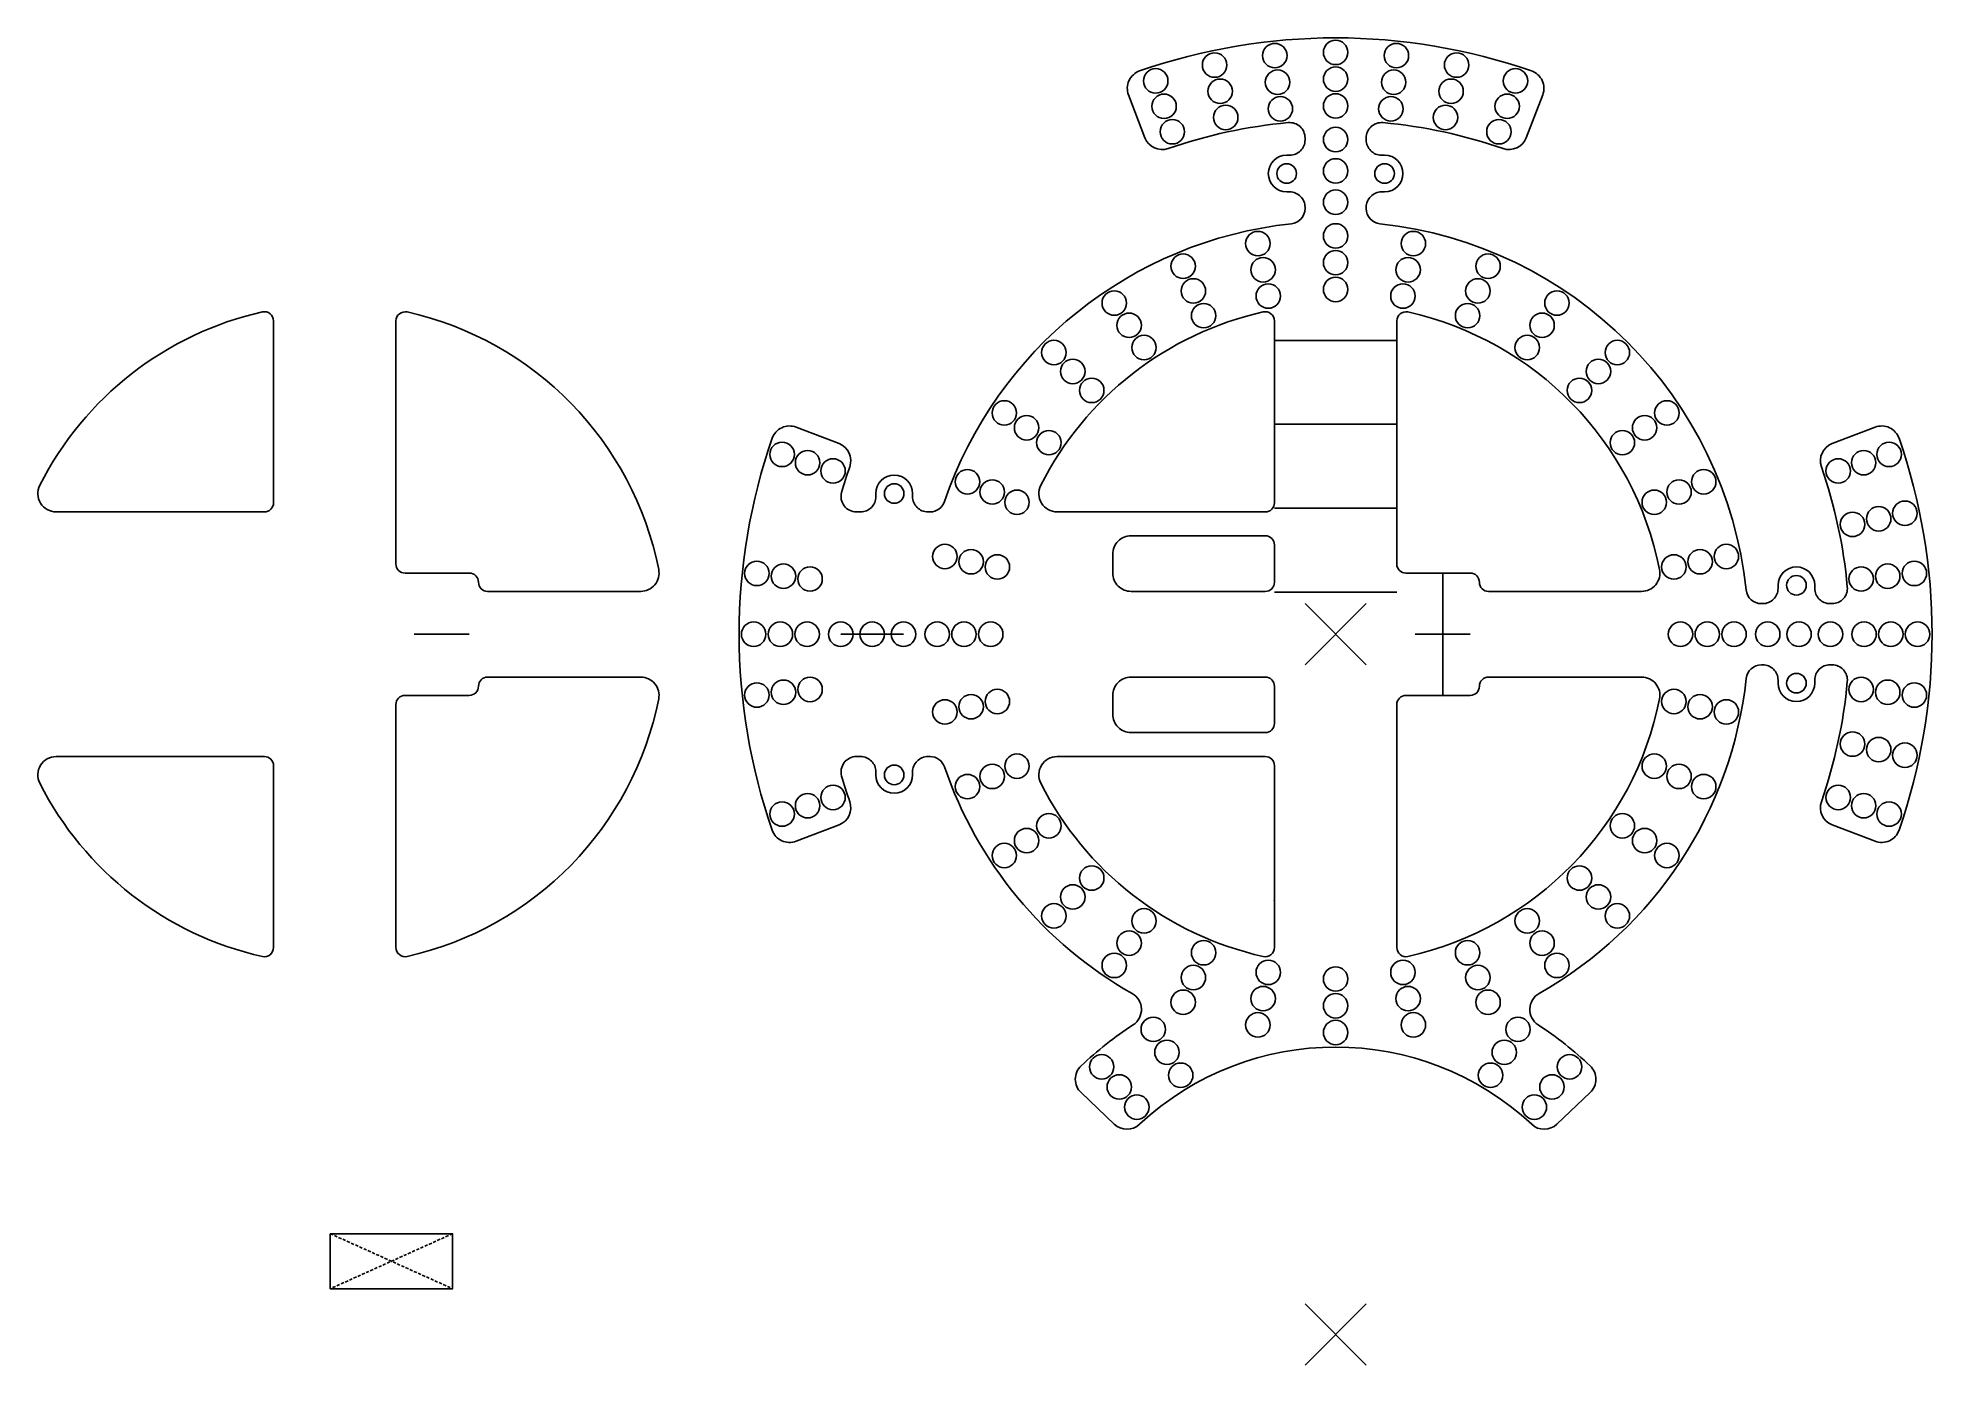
# Model space of a CAD drawing. Header units: millimetres. Extents: x -212 to 97, y -119 to 98.
import ezdxf

# ---------------------------------------------------------------- set-up
doc = ezdxf.new("R2010")
doc.units = ezdxf.units.MM
doc.linetypes.add('DASHED', pattern=[0.75, 0.5, -0.25])
doc.layers.get('0').update_dxf_attribs({"linetype": 'CONTINUOUS'})
doc.layers.add('1', color=7, linetype='DASHED')

msp = doc.modelspace()

# ---------------------------------------------------------------- linework, layer by layer
for p, q in [((-153.6, 45), (-153.6, 51.22)), ((10, 45), (10, 51.22)), ((-10, 48.04), (10, 48.04)), ((-153.6, 45), (-153.6, 37.32)), ((10, 45), (10, 37.32)), ((-153.6, 37.32), (-153.6, 31.32)), ((10, 37.32), (10, 31.32)), ((-10, 34.32), (10, 34.32)), ((-153.6, 31.32), (-153.6, 23.59)), ((10, 31.32), (10, 23.59)), ((-153.6, 23.59), (-153.6, 17.59)), ((10, 23.59), (10, 17.59)), ((10, 20.59), (-10, 20.59)), ((-153.6, 11.5), (-153.6, 17.59)), ((10, 11.5), (10, 17.59)), ((-152.1, 10), (-143.1, 10)), ((-143.1, 10), (-141.6, 10)), ((11.5, 10), (20.5, 10)), ((17.5, -10), (17.5, 10)), ((20.5, 10), (22, 10)), ((-113.59, 7), (-138.6, 7)), ((10, 6.86), (-10, 6.86)), ((50.01, 7), (25, 7)), ((-5, -5), (5, 5)), ((5, -5), (-5, 5)), ((-150.6, 0), (-141.6, 0)), ((-75.75, 0), (-80.88, 0)), ((-70.63, 0), (-75.75, 0)), ((13, 0), (22, 0)), ((-113.59, -7), (-138.6, -7)), ((50.01, -7), (25, -7)), ((-153.6, -11.5), (-153.6, -17.59)), ((-152.1, -10), (-143.1, -10)), ((-143.1, -10), (-141.6, -10)), ((10, -11.5), (10, -17.59)), ((11.5, -10), (20.5, -10)), ((20.5, -10), (22, -10)), ((-153.6, -23.59), (-153.6, -17.59)), ((10, -23.59), (10, -17.59)), ((-153.6, -31.32), (-153.6, -23.59)), ((10, -31.32), (10, -23.59)), ((-153.6, -37.32), (-153.6, -31.32)), ((10, -37.32), (10, -31.32)), ((-153.6, -45), (-153.6, -37.32)), ((10, -45), (10, -37.32)), ((-153.6, -45), (-153.6, -51.22)), ((10, -45), (10, -51.22)), ((-5, -119.5), (5, -109.5)), ((5, -119.5), (-5, -109.5))]:
    msp.add_line(p, q)
for points in [[(-36.17, -80.11), (-41.61, -74.93, -0.429586), (-41.61, -70.58, -0.044883), (-33.1, -63.86, 0.561799), (-33.26, -58.74, -0.18411), (-63.92, -21.7, 0.321309), (-66.29, -20), (-66.65, -20, 0.414214), (-69.15, -22.5), (-69.15, -23, -1), (-75.15, -23), (-75.15, -22.5, 0.414214), (-77.65, -20), (-78.33, -20, 0.498723), (-80.74, -23.19, 0.013081), (-79.41, -27.38, -0.404147), (-81.17, -31.16), (-88.18, -33.85, -0.423544), (-92.09, -32.03, -0.168965), (-92.09, 32.03, -0.423544), (-88.18, 33.85), (-81.17, 31.16, -0.404147), (-79.41, 27.38, 0.013081), (-80.74, 23.19, 0.498723), (-78.33, 20), (-77.65, 20, 0.414214), (-75.15, 22.5), (-75.15, 23, -1), (-69.15, 23), (-69.15, 22.5, 0.414214), (-66.65, 20), (-66.29, 20, 0.321309), (-63.92, 21.7, -0.291947), (-7.23, 67.11, 0.38311), (-5, 69.6), (-5, 69.82, 0.414214), (-7.5, 72.32), (-8, 72.32, -1), (-8, 78.32), (-7.5, 78.32, 0.414214), (-5, 80.82), (-5, 81.15, 0.44147), (-7.73, 83.64, 0.060041), (-27.38, 79.41, -0.404147), (-31.16, 81.17), (-33.85, 88.18, -0.423544), (-32.03, 92.09, -0.168965), (32.03, 92.09, -0.423544), (33.85, 88.18), (31.16, 81.17, -0.404147), (27.38, 79.41, 0.060041), (7.73, 83.64, 0.44147), (5, 81.15), (5, 80.82, 0.414214), (7.5, 78.32), (8, 78.32, -1), (8, 72.32), (7.5, 72.32, 0.414214), (5, 69.82), (5, 69.6, 0.38311), (7.23, 67.11, -0.35264), (67.11, 7.23, 0.38311), (69.6, 5), (69.82, 5, 0.414214), (72.32, 7.5), (72.32, 8, -1), (78.32, 8), (78.32, 7.5, 0.414214), (80.82, 5), (81.15, 5, 0.44147), (83.64, 7.73, 0.060041), (79.41, 27.38, -0.404147), (81.17, 31.16), (88.18, 33.85, -0.423544), (92.09, 32.03, -0.168965), (92.09, -32.03, -0.423544), (88.18, -33.85), (81.17, -31.16, -0.404147), (79.41, -27.38, 0.060041), (83.64, -7.73, 0.44147), (81.15, -5), (80.82, -5, 0.414214), (78.32, -7.5), (78.32, -8, -1), (72.32, -8), (72.32, -7.5, 0.414214), (69.82, -5), (69.6, -5, 0.38311), (67.11, -7.23, -0.241585), (33.26, -58.74, 0.561799), (33.1, -63.86, -0.044883), (41.61, -70.58, -0.429586), (41.61, -74.93), (36.17, -80.11, -0.396737), (32.05, -80.13, 0.393894), (-32.05, -80.13, -0.396737)], [(-173.6, 21.5), (-173.6, 23.59), (-173.6, 31.32), (-173.6, 37.32), (-173.6, 45.04), (-173.6, 51.22, 0.480478), (-175.43, 52.69, 0.224169), (-211.8, 24.35, 0.558919), (-209.12, 20), (-200.03, 20), (-175.1, 20, 0.414214)], [(-45.52, 20), (-36.43, 20), (-11.5, 20, 0.414214), (-10, 21.5), (-10, 23.59), (-10, 31.32), (-10, 37.32), (-10, 45.04), (-10, 51.22, 0.480478), (-11.83, 52.69, 0.224169), (-48.2, 24.35, 0.558919)], [(-11.5, 7), (-33.43, 7, -0.414214), (-36.43, 10), (-36.43, 13.09, -0.414214), (-33.43, 16.09), (-11.5, 16.09, -0.414214), (-10, 14.59), (-10, 8.5, -0.414214)], [(-11.5, -7), (-33.43, -7, 0.414214), (-36.43, -10), (-36.43, -13.09, 0.414214), (-33.43, -16.09), (-11.5, -16.09, 0.414214), (-10, -14.59), (-10, -8.5, 0.414214)], [(-173.6, -21.5), (-173.6, -23.59), (-173.6, -31.32), (-173.6, -37.32), (-173.6, -45.04), (-173.6, -51.22, -0.480478), (-175.43, -52.69, -0.224169), (-211.8, -24.35, -0.558919), (-209.12, -20), (-200.03, -20), (-175.1, -20, -0.414214)], [(-10, -21.5), (-10, -23.59), (-10, -31.32), (-10, -37.32), (-10, -45.04), (-10, -51.22, -0.480478), (-11.83, -52.69, -0.224169), (-48.2, -24.35, -0.558919), (-45.52, -20), (-36.43, -20), (-11.5, -20, -0.414214)]]:
    msp.add_lwpolyline(points, format="xyb", close=True)
msp.add_lwpolyline([(-164.33, -98.01), (-144.33, -98.01), (-144.33, -107.01), (-164.33, -107.01)], close=True)
for centre, radius in [((-9.94, 94.6), 2), ((0, 95.12), 2), ((9.94, 94.6), 2), ((-19.78, 93.05), 2), ((19.78, 93.05), 2), ((-29.4, 90.47), 2), ((-18.87, 88.77), 2), ((-9.49, 90.25), 2), ((0, 90.75), 2), ((9.49, 90.25), 2), ((18.87, 88.77), 2), ((29.4, 90.47), 2), ((-28.04, 86.31), 2), ((-9.03, 85.9), 2), ((0, 86.37), 2), ((9.03, 85.9), 2), ((28.04, 86.31), 2), ((-26.69, 82.15), 2), ((-17.96, 84.49), 2), ((17.96, 84.49), 2), ((26.69, 82.15), 2), ((0, 80.88), 2), ((0, 75.75), 2), ((-8, 75.32), 1.6), ((8, 75.32), 1.6), ((0, 70.63), 2), ((-12.71, 63.87), 2), ((0, 65.12), 2), ((12.71, 63.87), 2), ((-24.92, 60.17), 2), ((0, 60.75), 2), ((24.92, 60.17), 2), ((-11.85, 59.58), 2), ((11.85, 59.58), 2), ((-36.18, 54.15), 2), ((-23.25, 56.13), 2), ((-11, 55.29), 2), ((0, 56.37), 2), ((11, 55.29), 2), ((23.25, 56.13), 2), ((36.18, 54.15), 2), ((-21.57, 52.08), 2), ((21.57, 52.08), 2), ((-33.75, 50.51), 2), ((33.75, 50.51), 2), ((-46.05, 46.05), 2), ((-31.32, 46.87), 2), ((31.32, 46.87), 2), ((46.05, 46.05), 2), ((-42.96, 42.96), 2), ((42.96, 42.96), 2), ((-39.86, 39.86), 2), ((39.86, 39.86), 2), ((-54.15, 36.18), 2), ((54.15, 36.18), 2), ((-50.51, 33.75), 2), ((50.51, 33.75), 2), ((-90.47, 29.4), 2), ((-46.87, 31.32), 2), ((46.87, 31.32), 2), ((90.47, 29.4), 2), ((-86.31, 28.04), 2), ((-82.15, 26.69), 2), ((82.15, 26.69), 2), ((86.31, 28.04), 2), ((-60.17, 24.92), 2), ((-56.13, 23.25), 2), ((56.13, 23.25), 2), ((60.17, 24.92), 2), ((-72.15, 23), 1.6), ((-52.08, 21.57), 2), ((52.08, 21.57), 2), ((93.05, 19.78), 2), ((84.49, 17.96), 2), ((88.77, 18.87), 2), ((-63.87, 12.71), 2), ((-59.58, 11.85), 2), ((-55.29, 11), 2), ((55.29, 11), 2), ((59.58, 11.85), 2), ((63.87, 12.71), 2), ((-94.6, 9.94), 2), ((-90.25, 9.49), 2), ((-85.9, 9.03), 2), ((75.32, 8), 1.6), ((85.9, 9.03), 2), ((90.25, 9.49), 2), ((94.6, 9.94), 2), ((-95.13, 0), 2), ((-90.75, 0), 2), ((-86.38, 0), 2), ((-80.88, 0), 2), ((-75.75, 0), 2), ((-70.63, 0), 2), ((-65.12, 0), 2), ((-60.75, 0), 2), ((-56.37, 0), 2), ((56.37, 0), 2), ((60.75, 0), 2), ((65.12, 0), 2), ((70.63, 0), 2), ((75.75, 0), 2), ((80.88, 0), 2), ((86.37, 0), 2), ((90.75, 0), 2), ((95.12, 0), 2), ((-94.6, -9.94), 2), ((-90.25, -9.49), 2), ((-85.9, -9.03), 2), ((-55.29, -11), 2), ((55.29, -11), 2), ((75.32, -8), 1.6), ((85.9, -9.03), 2), ((90.25, -9.49), 2), ((94.6, -9.94), 2), ((-63.87, -12.71), 2), ((-59.58, -11.85), 2), ((59.58, -11.85), 2), ((63.87, -12.71), 2), ((84.49, -17.96), 2), ((88.77, -18.87), 2), ((93.05, -19.78), 2), ((-72.15, -23), 1.6), ((-56.13, -23.25), 2), ((-52.08, -21.57), 2), ((52.08, -21.57), 2), ((56.13, -23.25), 2), ((-82.15, -26.69), 2), ((-60.17, -24.92), 2), ((60.17, -24.92), 2), ((82.15, -26.69), 2), ((-90.47, -29.4), 2), ((-86.31, -28.04), 2), ((86.31, -28.04), 2), ((90.47, -29.4), 2), ((-46.87, -31.32), 2), ((46.87, -31.32), 2), ((-50.51, -33.75), 2), ((50.51, -33.75), 2), ((-54.15, -36.18), 2), ((54.15, -36.18), 2), ((-39.86, -39.86), 2), ((39.86, -39.86), 2), ((-42.96, -42.96), 2), ((42.96, -42.96), 2), ((-46.05, -46.05), 2), ((-31.32, -46.87), 2), ((31.32, -46.87), 2), ((46.05, -46.05), 2), ((-33.75, -50.51), 2), ((33.75, -50.51), 2), ((-36.18, -54.15), 2), ((-21.57, -52.08), 2), ((21.57, -52.08), 2), ((36.18, -54.15), 2), ((-23.25, -56.13), 2), ((-11, -55.29), 2), ((0, -56.37), 2), ((11, -55.29), 2), ((23.25, -56.13), 2), ((-24.92, -60.17), 2), ((-11.85, -59.58), 2), ((0, -60.75), 2), ((11.85, -59.58), 2), ((24.92, -60.17), 2), ((-12.71, -63.87), 2), ((12.71, -63.87), 2), ((-29.81, -64.6), 2), ((0, -65.12), 2), ((29.81, -64.6), 2), ((-27.57, -68.36), 2), ((27.57, -68.36), 2), ((-38.24, -70.73), 2), ((-25.32, -72.11), 2), ((25.32, -72.11), 2), ((38.24, -70.73), 2), ((-35.36, -74.02), 2), ((35.36, -74.02), 2), ((-32.49, -77.32), 2), ((32.49, -77.32), 2)]:
    msp.add_circle(centre, radius)
for centre, radius, start, end in [((-152.1, 51.22), 1.5, 77.3469, 180), ((-163.6, 0), 54, 11.3077, 77.3469), ((11.5, 51.22), 1.5, 77.3469, 180), ((0, 0), 54, 11.3077, 77.3469), ((-152.1, 11.5), 1.5, 180, 270), ((-141.6, 8.5), 1.5, 0, 90), ((-113.59, 10), 3, -90, 11.3077), ((11.5, 11.5), 1.5, 180, 270), ((22, 8.5), 1.5, 0, 90), ((50.01, 10), 3, -90, 11.3077), ((-138.6, 8.5), 1.5, 180, 270), ((25, 8.5), 1.5, 180, 270), ((-141.6, -8.5), 1.5, -90, 0), ((-138.6, -8.5), 1.5, 90, 180), ((-113.59, -10), 3, -11.3077, 90), ((22, -8.5), 1.5, -90, 0), ((25, -8.5), 1.5, 90, 180), ((50.01, -10), 3, -11.3077, 90), ((-152.1, -11.5), 1.5, 90, 180), ((-163.6, 0), 54, 282.6531, 348.6923), ((11.5, -11.5), 1.5, 90, 180), ((0, 0), 54, 282.6531, 348.6923), ((-152.1, -51.22), 1.5, 180, 282.6531), ((11.5, -51.22), 1.5, 180, 282.6531)]:
    msp.add_arc(centre, radius, start, end)
for p in [(-10, -43.54), (-154.33, -102.51)]:
    msp.add_point(p)
at = {"layer": '1'}
for p, q in [((-164.33, -98.01), (-144.33, -107.01)), ((-144.33, -98.01), (-164.33, -107.01))]:
    msp.add_line(p, q, dxfattribs=at)

doc.saveas('drawing.dxf')
